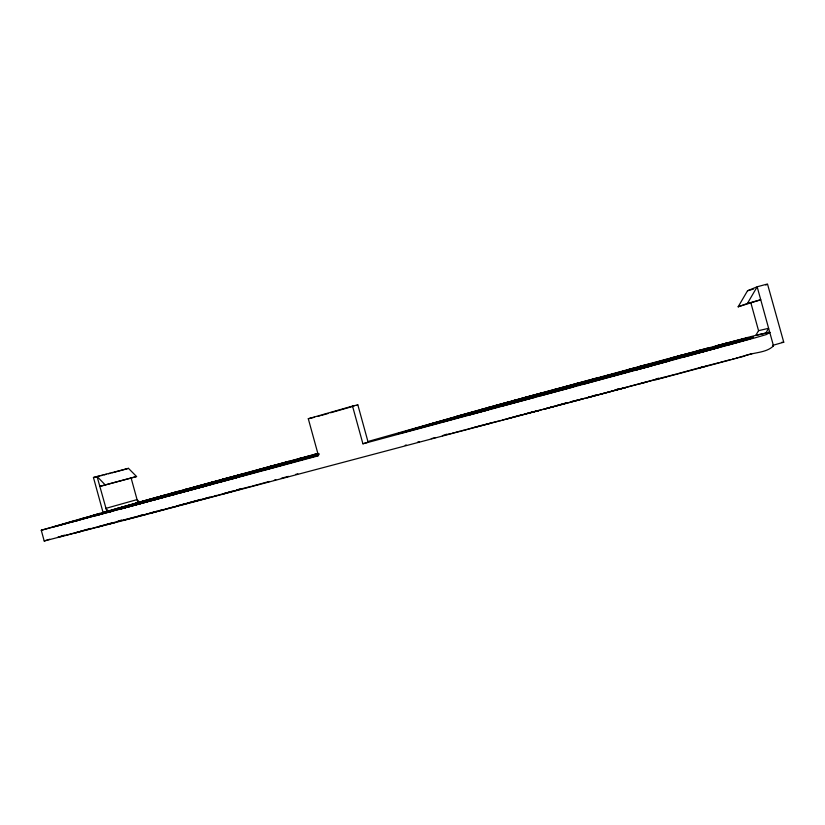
<?xml version="1.0" encoding="UTF-8"?>
<svg xmlns="http://www.w3.org/2000/svg" width="825" height="825" viewBox="0 0 825 825"><rect width="100%" height="100%" fill="white"/><g stroke="black" fill="none" stroke-linecap="round" stroke-linejoin="round"><path stroke-width="1.24" d="M655.71 379.799L743.356 356.421C752.668 352.1 766.136 353.389 773.489 345.84L769.818 332.547L768.591 332.568L769.694 332.207L757.164 286.791L767.487 283.996L783.75 342.21L772.52 345.417M769.818 332.609L766.188 334.599L755.896 337.6L635.487 370.136L669.601 360.896M738.158 306.787L747.533 290.761L757.164 286.791L747.398 303.466L738.158 306.787L760.743 299.764L747.398 303.466M750.977 303.239L758.546 330.67L755.731 335.466L769.694 332.207L759.289 334.486M765.683 333.31L768.622 328.319L758.546 330.67M783.709 342.251L781.595 342.385M84.532 517.749L41.26 530.258L318.491 455.761L308.292 418.729L352.522 406.086L362.907 443.788L368.115 442.2L357.833 404.879L357.008 405.199M134.764 517.522L44.199 541.004L47.551 539.901M766.703 284.594L765.765 285.017M134.949 504.611L139.518 503.662M655.555 379.325L658.525 378.17M103.104 512.614L93.452 477.5L128.463 468.342L136.579 476.53L99.794 486.41L136.579 476.53M618.327 388.864L615.275 390.008L622.339 388.266M597.362 394.567L586.513 397.897M743.933 339.199L750.678 337.425M732.6 342.922L655.617 364.547M740.211 340.199L743.366 339.075L658.319 362.257L667.054 359.937L665.538 360.442M715.78 347.273L719.452 345.995M698.796 352.894L703.013 351.429M712.016 348.294L715.739 346.995M723.742 344.2L727.062 343.045L715.357 346.129L729.217 342.447M686.379 355.719L690.659 354.245M699.847 351.11L703.653 349.8M700.095 350.769L629.444 370.6M752.307 353.512L750.575 354.069M443.066 435.414L446.614 434.228M667.538 360.308L671.993 358.813M685.028 354.678L688.947 353.358M642.675 367.207L622.999 372.704L686.916 355.266L641.365 367.857L646.305 366.228M658.123 362.113L640.839 366.888L685.534 354.276L585.069 381.655L645.212 365.186M671.612 357.864L707.283 348.284M648.522 364.289L647.708 364.557L649.285 364.124L645.387 365.403M611.531 376.448L656.783 363.897L583.77 384.13M628.506 369.548L629.805 369.136M631.744 368.672L632.992 368.27M625.422 370.92L621.813 371.92M562.258 389.72L568.755 387.657M582.656 383.223L588.431 381.387M606.024 375.787L600.858 377.427L605.653 376.2M565.878 388.75L572.303 386.698M604.127 376.551L609.252 374.911M105.146 484.842L97.051 476.427L106.827 511.345L103.073 512.428M555.297 391.091L586.255 382.79M575.386 384.739L611.212 375.066L564.578 388.132L599.806 378.778L576.067 385.089M593.381 379.057L595.145 378.489M58.09 537.106L59.328 536.724M236.631 490.009L240.271 488.874M519.657 401.208L526.804 398.97M567.951 386.079L540.695 393.721L549.893 391.287M523.153 400.269L532.3 397.475L530.248 398.042M553.73 390.751L547.449 392.648L548.924 392.257M572.911 384.728L568.662 385.997L570.065 385.626M577.541 383.274L519.781 398.96L520.647 398.692M510.923 403.064L517.966 400.878M533.115 396.165L539.416 394.206M553.008 389.978L554.792 389.421M514.284 402.157L541.489 394.587L441.674 422.245L486.142 409.942M542.572 393.35L536.312 395.299L563.423 387.709L491.184 407.086L530.918 396.103L524.69 398.032M556.071 389.142L557.886 388.585M502.817 404.786L509.747 402.641M489.483 409.045L481.769 411.427L599.476 379.304L530.052 398.186M506.045 403.92L512.933 401.785M527.773 397.196L533.961 395.278M139.58 515.728L141.58 515.109M482.089 410.561L435.951 423.297L444.046 420.832M495.248 406.395L505.147 403.466M517.502 399.558L487.214 407.849M113.025 522.596L86.718 529.856M117.944 521.194L121.605 520.07M438.384 423.132L446.727 420.575L398.166 433.558M464.64 415.099L472.106 412.82M488.183 407.901L494.897 405.838M467.785 414.253L475.2 411.974M48.211 539.705L49.737 539.241M411.623 430.052L405.333 431.96L439.385 422.905L438.374 423.173M430.619 424.287L438.529 421.884M79.922 531.496L90.296 528.433M432.785 424.153L440.932 421.678M458.463 416.336L465.774 414.109M461.484 415.522L468.765 413.304M288.668 461.897L289.472 461.639L278.85 464.289L318.254 453.575M60.369 536.405L64.525 535.147M402.889 432.589L408.478 430.897M427.567 425.112L435.528 422.699M165.897 495.825L235.692 476.18M318.388 455.132L234.991 477.984M299.32 459.742L318.914 454.152M299.98 459.999L312.623 456.318M204.208 485.461L273.457 466.177L173.621 494.103M297.588 459.071L300.372 458.257M238.167 476.706L279.355 465.259M269.816 467.311L318.893 453.771M300.083 458.401L302.806 457.597M298.124 459.288L309.653 455.947M310.582 456.06L267.197 468.053M149.851 500.063L147.582 500.723M241.56 474.179L210.653 482.625M146.706 501.971L163.546 497.331M244.014 473.509L241.416 474.272L273.508 465.517M199.413 487.575L318.574 454.668M747.533 290.761L749.492 290.204M158.977 497.413L61.782 524.741M211.767 482.274L183.903 489.864M213.149 481.924L214.273 481.594M218.697 480.552L114.995 509.19L132.423 504.219M749.574 354.358L747.646 354.915M179.262 491.917L187.945 489.555M183.645 490.648L219.471 480.666M80.035 519.203L98.763 513.666M85.511 517.626L97.969 514.243M749.987 290.06L752.235 289.42M322.018 415.222L328.154 413.469M330.608 412.768L353.956 406.096M92.555 515.604L100.145 513.263M99.031 513.748L130.783 505.003M457.102 416.305L426.308 425.174A213.128 2.485 -15.3 0 0 417.522 427.752L396.536 434.094L403.239 432.506M746.873 355.142L744.552 355.802M135.847 503.25L134.702 503.57L187.43 488.833M106.786 511.356L158.792 496.774M752.864 289.245L753.524 289.059M139.683 502.023L149.346 499.321A79.52 0.732 -15.5 0 1 155.739 497.547L160.772 496.227M457.081 416.192L484.223 408.684M231.557 478.211L204.6 485.739M317.635 455.493L307.354 458.36M128.463 468.342L120.502 470.621M210.365 482.893L182.82 490.463M216.758 482.893L246.015 474.695M481.79 409.355L368.981 441.22M544.624 409.035L566.847 402.868M702.653 366.877L677.098 373.869M698.672 368.094L706.932 365.887M743.779 356.018L738.901 357.359M160.38 496.258L177.292 491.679M162.814 495.66L167.176 494.464M158.699 497.485L185.481 489.844L54.295 526.67L60.555 525.071M174.405 493.484L160.71 497.465L182.325 491.494L174.137 493.587M95.442 515.728L111.365 511.459L109.653 511.923M318.811 454.152L301.373 458.793M183.635 491.556L204.342 485.884L183.428 491.607M485.1 408.354L523.679 397.867M481.635 409.313L491.648 406.622M202.084 486.791L174.106 494.464L197.917 487.946M318.584 455.122L268.816 468.858M409.118 430.248L548.512 392.174L429 424.39M731.125 341.942L727.31 343.241L746.635 338.137L731.393 341.88M683.863 357.029L704.003 351.574M78.757 531.816L64.773 535.59M98.484 526.793L107.745 524.226M139.198 515.903L111.839 523.06M163.938 509.448L149.841 513.356L156.802 511.521M201.372 499.414L177.251 505.89M215.521 495.907L231.907 491.37M235.3 490.493L222.616 494.02L229.814 492.092M261.391 483.625L269.208 481.46M467.775 429.155L482.563 425.143M502.343 420.111L522.029 414.645M542.747 409.458L553.73 406.416M556.163 405.735L565.929 403.023M656.793 379.088L624.69 387.678M318.161 416.305L320.162 415.748M233.661 477.623L242.158 475.313L164.309 496.691L178.602 492.907M195.989 500.806L201.063 499.403M171.043 493.319L178.757 491.215M183.274 490.04L197.278 486.214M494.433 405.859L508.241 402.084M211.602 484.306L214.16 483.605M194.989 501.074L187.244 503.188M196.969 486.234L229.453 477.397M222.234 479.428L288.884 461.299M524.174 397.66L646.284 364.681M240.921 474.767L259.132 469.879M513.232 400.641L541.932 392.906M168.29 496.042L175.374 494.237M206.033 485.935L179.654 493.082M219.388 482.316L236.136 477.768L232.083 478.809M718.534 347.634L702.787 351.821L750.678 338.57L728.588 344.912M214.778 495.877L216.49 495.412M295.628 474.416L297.804 473.828M638.952 366.589L683.296 354.637M269.032 466.733L318.037 453.42M574.148 384.172L597.743 377.788M259.081 469.569L276.87 464.815M312.902 454.874L317.811 453.554M175.539 494.185L153.667 500.094M535.435 397.155L503.322 405.776M540.726 395.732L573.262 386.966M362.907 443.788L651.853 365.826M186.007 503.528L178.21 505.632M281.335 478.283L288.441 476.365M736.075 358.122L737.571 357.72M119.893 470.786L114.654 472.158M708.077 348.078L745.439 338.033A98.959 1.103 -15.2 0 1 751.049 336.579L759.041 334.558M696.671 351.037L708.964 347.738M680.202 355.554L699.693 350.316M144.179 502.652L119.646 509.242L147.159 501.806M157.482 498.95L108.797 512.016M72.652 521.823L78.262 520.327L76.395 520.792M95.917 515.594L99.547 514.625M252.563 486.007L260.267 483.945M268.403 481.759L269.177 481.542M274.354 480.16L275.798 479.768M230.856 491.813L232.928 491.257M233.97 490.978L239.374 489.534L237.332 490.019M251.419 486.307L239.436 489.359M661.423 378.046L663.568 377.479M730.383 359.648L726.248 360.752M732.507 359.081L734.394 358.576M171.425 507.447L178.551 505.756M190.462 502.6L192.493 502.054M193.504 501.786L209.241 497.588L202.362 499.207M167.434 508.716L162.443 510.036M168.269 508.489L178.716 505.715M182.83 504.622L189.482 502.858M598.393 394.835L587.513 397.722L612.666 390.978M599.404 394.567L619.864 389.122M620.957 388.833L625.721 387.564L614.223 390.4M640.241 383.697L646.965 381.913M719.194 362.629L707.84 365.527M720.266 362.34L722.432 361.773M659.423 378.582L135.486 517.337M665.837 376.87L666.693 376.643M675.995 374.158L658.03 378.778M698.558 368.136L700.404 367.641M701.333 367.393L706.685 365.97M723.412 361.505L725.371 360.989M167.867 508.396L170.239 507.767M161.71 510.232L158.854 510.984M567.641 402.982L555.844 406.086M568.363 402.796L570.725 402.167M571.684 401.909L579.851 399.754M580.81 399.496L582.77 398.98M516.935 416.305L506.942 418.925M517.945 416.048L539.117 410.489L524.03 414.181M544.417 409.097L554.73 406.385M159.318 510.634L160.607 510.304M165.103 509.118L166.681 508.705M145.953 514.377L122.729 520.472M502.074 404.302L454.503 417.048M452.234 433.207L454.451 432.63M455.565 432.341L460.319 431.104M461.505 430.794L463.867 430.176M465.052 429.866L466.868 429.392M474.406 427.422L479.026 426.226M480.171 425.927L482.45 425.329M483.594 425.03L491.628 422.936L483.698 424.865M499.672 420.822L501.115 420.451M107.178 524.535L114.438 522.638L108.9 523.906M76.302 532.579L75.653 532.744L81.273 531.279L77.282 532.321M98.969 526.67L102.599 525.731M267.919 467.125L279.386 464.104M431.3 438.642L435.6 437.528M63.535 535.91L58.193 537.271M308.849 456.916L237.806 476.355M249.047 472.663L209.138 483.708L217.625 481.532M236.445 476.365L248.098 473.302M269.167 468.311L279.345 465.702M157.183 511.18L149.696 513.088M111.911 472.859L113.355 472.488M104.136 474.849L106.404 474.272M108.446 473.746L110.272 473.282M206.487 484.461L214.964 482.285M266.372 469.105L276.53 466.496M151.46 499.3L158.998 497.372M176.87 492.814L185.089 490.72M148.799 500.043L156.317 498.135M417.481 442.2L419.471 441.695M101.104 475.623L102.558 475.252M99.784 475.953L93.452 477.51M144.829 501.497L145.839 501.239L79.344 519.956M199.196 487.678L211.066 484.574M119.027 508.437L126.266 506.602M116.273 509.211L123.482 507.385M111.22 510.974L121.471 508.303M85.449 517.894L92.369 516.151M82.593 518.698L89.482 516.966M209.756 497.207L207.9 497.661M314.531 417.264L308.292 418.729M367.259 442.396L368.115 442.2M570.756 401.765L585.307 398.197M571.694 401.672L582.594 399.001M527.99 413.077L541.509 409.767M490.112 423.163L498.486 421.121M446.366 434.651L451.12 433.496M442.375 435.765L442.891 435.641M405.209 445.273L406.302 445.005M205.281 498.362L214.273 496.248M146.788 513.975L149.119 513.439M140.363 515.625L147.314 514.016M352.522 406.086L357.833 404.879M83.438 530.609L85.625 530.114M41.271 530.269L44.199 541.004M772.695 345.603L773.489 345.84M139.497 502.105L137.063 499.61L105.837 508.386L108.271 510.964M131.154 478.108L137.6 501.559M66.021 523.246A889.03 13.066 -15.2 0 1 74.302 520.864M753.328 337.26L752.348 337.848A697.723 7.951 -15.6 0 1 751.111 338.394L732.982 343.138L753.318 337.219L671.189 359.318L753.266 337.177M603.333 377.829L602.147 378.211L608.293 376.458L603.333 377.829M618.307 373.22L586.09 382.295L618.307 373.22M221.059 479.913L219.347 480.408L243.623 473.756L221.059 479.913M265.918 469.683L265.134 469.899L265.918 469.683M478.995 412.222L469.59 414.82L488.029 409.881L478.995 412.222"/></g></svg>
